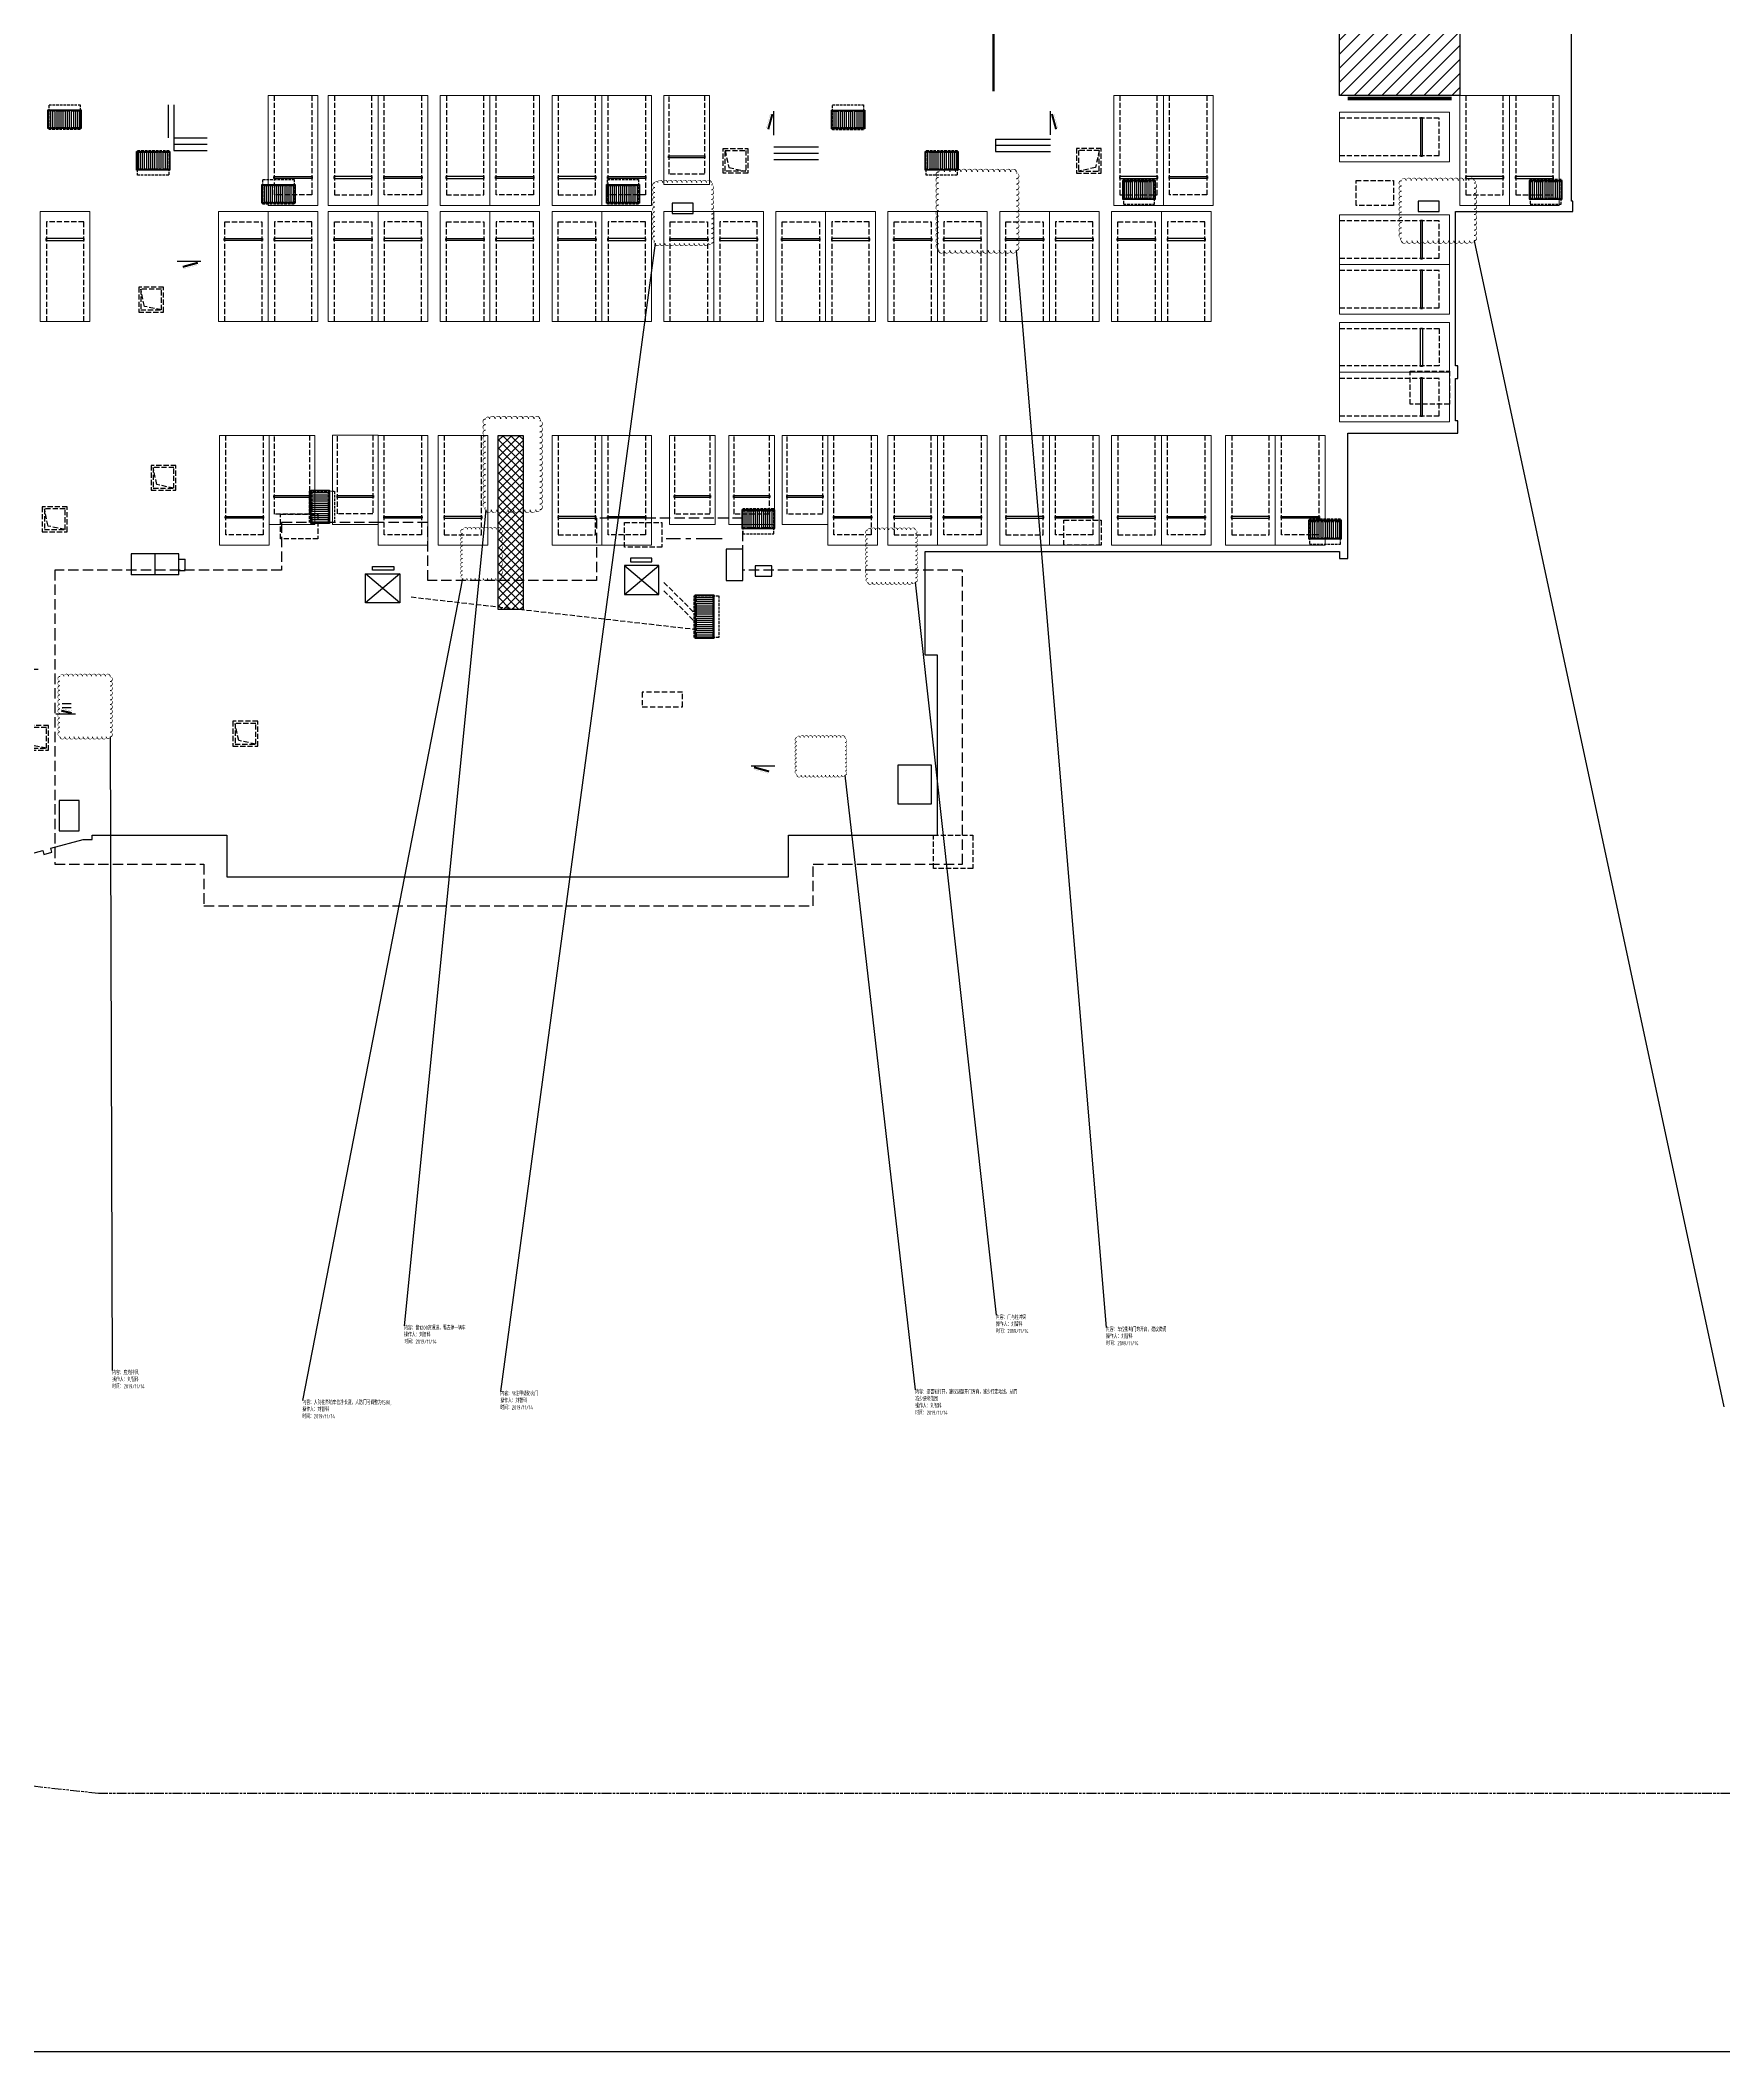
# Model space of a CAD drawing. Extents: x -675211 to 2300048, y 84675 to 2241458.
# Drawn here: x 942524 to 1023764, y 1295422 to 1392495 of the extents above; entities that cross this region are included whole.
import ezdxf

# ---------------------------------------------------------------- set-up
doc = ezdxf.new("R2010")
doc.units = 0
doc.header["$LTSCALE"] = 1000
doc.header["$MEASUREMENT"] = 0
for name, pattern in [('__DASH', [0.35, 0.25, -0.1]), ('_人防虚线', [0.35, 0.25, -0.1]), ('ACAD_ISO09W100', [45, 24, -3, 6, -3, 6, -3]), ('CENTER', [2, 1.25, -0.25, 0.25, -0.25]), ('DASH', [0.35, 0.25, -0.1]), ('HIDDEN', [0.375, 0.25, -0.125])]:
    doc.linetypes.add(name, pattern=pattern)
doc.layers.get('0').update_dxf_attribs({"linetype": 'CONTINUOUS'})
for name, color, linetype in [('666', 7, 'CONTINUOUS'), ('_1人防坑', 3, '_人防虚线'), ('_1人防门', 73, 'CONTINUOUS'), ('AD-AXIS-AXIS', 1, 'CENTER'), ('AE-ABOV', 154, 'HIDDEN'), ('AE-DICH-ARCH', 84, 'CONTINUOUS'), ('AE-DOOR-INSD', 61, 'CONTINUOUS'), ('AE-EQPM', 70, 'CONTINUOUS'), ('AE-EQPM-CARS', 66, 'CONTINUOUS'), ('AE-FLOR', 151, 'CONTINUOUS'), ('AE-HDWR', 8, 'CONTINUOUS'), ('AE-PATN-MATE', 8, 'CONTINUOUS'), ('AE-STAR', 51, 'CONTINUOUS'), ('AE-STRU', 150, 'CONTINUOUS'), ('C-XREF-EXT', 7, 'CONTINUOUS'), ('fault', 10, 'CONTINUOUS'), ('P-LIMT', 5, 'ACAD_ISO09W100'), ('verify', 50, 'CONTINUOUS'), ('WALL', 9, 'CONTINUOUS'), ('WINDOW', 4, 'CONTINUOUS'), ('XD-SIGN', 191, 'CONTINUOUS')]:
    doc.layers.add(name, color=color, linetype=linetype)
doc.styles.add('TH-STYLE3', font='tssdeng.shx', dxfattribs={"width": 0.7, "bigfont": 'tssdchn.shx'})

# ---------------------------------------------------------------- blocks, each defined once
blk = doc.blocks.new('A$C4F090147')
at = {"layer": 'P-LIMT', "ltscale": 0.02}
blk.add_lwpolyline([(0, 141544), (9637, 141544), (156984, 141543), (321695, 141543), (321694, 0), (156984, 1), (53028, 1), (48710, 473), (47897, 749), (44597, 1865), (40880, 4113), (37737, 7111), (35315, 10715), (33727, 14757), (699, 136300), (175, 138899)], close=True, dxfattribs=at)
blk = doc.blocks.new('-2f-wall')
at = {"layer": 'AD-AXIS-AXIS'}
blk.add_line((975424, 1368427), (972724, 1368427), dxfattribs=at)
at = {"layer": 'AE-ABOV'}
blk.add_lwpolyline([(973524, 1361027), (971574, 1361027), (971574, 1360327), (973524, 1360327)], close=True, dxfattribs=at)
at = {"layer": 'AE-DOOR-INSD', "linetype": 'DASH', "const_width": 100}
for points in [[(988574, 1421427), (988574, 1426427)], [(988523, 1405727), (988524, 1410727)], [(988524, 1390027), (988525, 1395027)], [(927426, 1381592), (932251, 1382903)], [(931240, 1370608), (937030, 1372182)]]:
    blk.add_lwpolyline(points, dxfattribs=at)
at = {"layer": 'AE-EQPM'}
for p, q in [((939304, 1442602), (939304, 1442427)), ((940294, 1442602), (939304, 1442602)), ((940294, 1442427), (940294, 1442602)), ((946424, 1442752), (946424, 1441352)), ((948074, 1442752), (946424, 1442752)), ((946424, 1442752), (948074, 1441352)), ((946424, 1441352), (948074, 1442752)), ((946754, 1443102), (946754, 1442927)), ((947744, 1443102), (946754, 1443102)), ((946754, 1442927), (947744, 1442927)), ((947744, 1442927), (947744, 1443102)), ((948074, 1441352), (948074, 1442752)), ((1007024, 1442752), (1007024, 1441352)), ((1008674, 1442752), (1007024, 1442752)), ((1007024, 1442752), (1008674, 1441352)), ((1007024, 1441352), (1008674, 1442752)), ((1007314, 1443102), (1007314, 1442927)), ((1008334, 1443102), (1007314, 1443102)), ((1007314, 1442927), (1008334, 1442927)), ((1008334, 1442927), (1008334, 1443102)), ((1008674, 1441352), (1008674, 1442752)), ((938974, 1442252), (938974, 1440852)), ((940624, 1442252), (938974, 1442252)), ((938974, 1442252), (940624, 1440852)), ((938974, 1440852), (940624, 1442252)), ((939304, 1442427), (940294, 1442427)), ((940624, 1440852), (940624, 1442252)), ((999574, 1440852), (999574, 1442152)), ((999574, 1442152), (1001224, 1442152)), ((1001224, 1442152), (999574, 1440852)), ((1001224, 1440852), (999574, 1442152)), ((999914, 1442327), (999914, 1442502)), ((999914, 1442502), (1000934, 1442502)), ((1000934, 1442327), (999914, 1442327)), ((1000934, 1442502), (1000934, 1442327)), ((1001224, 1442152), (1001224, 1440852)), ((938974, 1440852), (940624, 1440852)), ((946424, 1441352), (948074, 1441352)), ((1001224, 1440852), (999574, 1440852)), ((1007024, 1441352), (1008674, 1441352)), ((958564, 1366927), (958564, 1367102)), ((958564, 1367102), (959584, 1367102)), ((959584, 1366927), (958564, 1366927)), ((959584, 1367102), (959584, 1366927)), ((970724, 1367152), (970724, 1365752)), ((972374, 1367152), (970724, 1367152)), ((970724, 1367152), (972374, 1365752)), ((970724, 1365752), (972374, 1367152)), ((971014, 1367502), (971014, 1367327)), ((972034, 1367502), (971014, 1367502)), ((971014, 1367327), (972034, 1367327)), ((972034, 1367327), (972034, 1367502)), ((972374, 1365752), (972374, 1367152)), ((958224, 1365352), (958224, 1366752)), ((958224, 1366752), (959874, 1366752)), ((959874, 1366752), (958224, 1365352)), ((959874, 1365352), (958224, 1366752)), ((959874, 1366752), (959874, 1365352)), ((959874, 1365352), (958224, 1365352)), ((970724, 1365752), (972374, 1365752))]:
    blk.add_line(p, q, dxfattribs=at)
at = {"layer": 'AE-STAR'}
for p, q in [((1010264, 1440597), (1010264, 1441562)), ((1010324, 1440597), (1010324, 1441545)), ((997924, 1440397), (997924, 1441345)), ((997984, 1440397), (997984, 1441362)), ((1010264, 1440597), (1010324, 1440597)), ((997984, 1440397), (997924, 1440397))]:
    blk.add_line(p, q, dxfattribs=at)
at = {"layer": 'XD-SIGN', "linetype": 'DASH'}
blk.add_lwpolyline([(1006624, 1436627), (1007374, 1436627), (1007374, 1435928), (1006624, 1435927)], close=True, dxfattribs=at)
blk = doc.blocks.new('普通车位')
at = {"color": 9, "linetype": 'DASH'}
for p, q in [((-800, 5100), (-800, 300)), ((1000, 300), (1000, 5100)), ((-800, 300), (1000, 300))]:
    blk.add_line(p, q, dxfattribs=at)
at = {"color": 9}
for p, q in [((1025, 1192), (-825, 1192)), ((-825, 1192), (-825, 1100)), ((-825, 1100), (1025, 1100)), ((1025, 1100), (1025, 1192))]:
    blk.add_line(p, q, dxfattribs=at)
at = {"layer": 'AE-EQPM-CARS', "linetype": 'Continuous', "lineweight": 15}
for p, q in [((-1100, -200), (-1100, 5100)), ((-1100, 5100), (1300, 5100)), ((1300, 5100), (1300, -200)), ((1300, -200), (-1100, -200))]:
    blk.add_line(p, q, dxfattribs=at)
blk = doc.blocks.new('A$C23DC1FE4')
at = {"color": 9, "linetype": 'DASH'}
for p, q in [((250, 500), (250, 4300)), ((1950, 4300), (1950, 500)), ((1950, 500), (250, 500))]:
    blk.add_line(p, q, dxfattribs=at)
at = {"color": 9, "linetype": 'ByBlock', "ltscale": 1200}
for p, q in [((225, 1300), (225, 1392)), ((225, 1392), (1975, 1392)), ((1975, 1300), (225, 1300)), ((1975, 1392), (1975, 1300))]:
    blk.add_line(p, q, dxfattribs=at)
at = {"layer": 'AE-EQPM-CARS', "linetype": 'Continuous', "lineweight": 15}
for p, q in [((2200, 4300), (0, 4300)), ((0, 4300), (0, 0)), ((2200, 0), (2200, 4300)), ((0, 0), (2200, 0))]:
    blk.add_line(p, q, dxfattribs=at)
blk = doc.blocks.new('A$C178E22E3')
at = {"layer": '_1人防门'}
for points in [[(0, -1020), (0, 0)], [(0, 0), (2300, 0)], [(1152, -1020), (1152, 0)], [(2300, 0), (2300, -1020)], [(-300, -808), (-300, -253)], [(0, -253), (-300, -253)], [(0, -808), (-300, -808)], [(0, -1020), (2300, -1020)]]:
    blk.add_lwpolyline(points, dxfattribs=at)
blk = doc.blocks.new('tyjytj')
for p, q in [((1556222, 1436176, 0), (1556222, 1435026, 0)), ((1562722, 1436176, 0), (1562722, 1435026, 0)), ((1566472, 1411627), (1566872, 1411627)), ((1566872, 1411027), (1566472, 1411027)), ((1626672, 1404527), (1626672, 1402154)), ((1556072, 1389027), (1556072, 1387877)), ((1593872, 1387921, 0), (1593872, 1389071, 0)), ((1607222, 1387927), (1607222, 1389077)), ((1565072, 1381827), (1566222, 1381827)), ((1592772, 1357477), (1593922, 1357477))]:
    blk.add_line(p, q)
blk.add_lwpolyline([(1560353, 1355807), (1559393, 1355807), (1559393, 1354347), (1560353, 1354347)], close=True)
at = {"layer": '666'}
for p, q in [((1616822, 1435028), (1616822, 1436178)), ((1626672, 1404400), (1626672, 1400189))]:
    blk.add_line(p, q, dxfattribs=at)
for points in [[(1573922, 1437627), (1574422, 1437627), (1574422, 1436827), (1573922, 1436827)], [(1605622, 1437627), (1605122, 1437627), (1605122, 1436827), (1605622, 1436827)], [(1634522, 1437627), (1635022, 1437627), (1635022, 1436827), (1634522, 1436827)], [(1543072, 1436427), (1542572, 1436427), (1542572, 1435627), (1543072, 1435627)], [(1566422, 1420127), (1566922, 1420127), (1566922, 1419127), (1566422, 1419127)], [(1604223, 1420126), (1604723, 1420126), (1604723, 1419126), (1604223, 1419126)], [(1625322, 1403327), (1625322, 1402827), (1626122, 1402827), (1626122, 1403327)], [(1588972, 1384627), (1588972, 1384127), (1589972, 1384127), (1589972, 1384627)], [(1624972, 1384727), (1624972, 1384227), (1625972, 1384227), (1625972, 1384727)], [(1539905, 1381012), (1540036, 1380530), (1541001, 1380792), (1540870, 1381274)], [(1592972, 1367127), (1592972, 1366627), (1593772, 1366627), (1593772, 1367127)]]:
    blk.add_lwpolyline(points, close=True, dxfattribs=at)
at = {"layer": '_1人防坑'}
for points in [[(1553172, 1439027), (1553172, 1440227), (1551972, 1440227), (1551972, 1439027)], [(1553072, 1439127), (1553072, 1440127), (1552072, 1440127), (1552072, 1439127)], [(1613772, 1439021), (1613772, 1440221), (1612572, 1440221), (1612572, 1439021)], [(1613672, 1439121), (1613672, 1440121), (1612672, 1440121), (1612672, 1439121)], [(1554224, 1386077), (1554224, 1387277), (1553024, 1387277), (1553024, 1386077)], [(1609672, 1387277), (1608472, 1387277), (1608472, 1386077), (1609672, 1386077)], [(1554124, 1386177), (1554124, 1387177), (1553124, 1387177), (1553124, 1386177)], [(1609572, 1387177), (1608572, 1387177), (1608572, 1386177), (1609572, 1386177)], [(1564422, 1379377), (1564422, 1380577), (1563222, 1380577), (1563222, 1379377)], [(1564322, 1379477), (1564322, 1380477), (1563322, 1380477), (1563322, 1379477)], [(1565022, 1370777), (1565022, 1371977), (1563822, 1371977), (1563822, 1370777)], [(1564922, 1370877), (1564922, 1371877), (1563922, 1371877), (1563922, 1370877)], [(1559773, 1368777), (1559773, 1369977), (1558573, 1369977), (1558573, 1368777)], [(1559673, 1368877), (1559673, 1369877), (1558673, 1369877), (1558673, 1368877)], [(1558872, 1358227), (1558872, 1359427), (1557672, 1359427), (1557672, 1358227)], [(1558772, 1358327), (1558772, 1359327), (1557772, 1359327), (1557772, 1358327)], [(1568972, 1358427), (1568972, 1359627), (1567772, 1359627), (1567772, 1358427)], [(1568872, 1358527), (1568872, 1359527), (1567872, 1359527), (1567872, 1358527)]]:
    blk.add_lwpolyline(points, close=True, dxfattribs=at)
for points in [[(1553072, 1439127), (1552248, 1439301), (1552072, 1440127)], [(1613672, 1439121), (1612848, 1439295), (1612672, 1440121)], [(1554124, 1386177), (1553300, 1386351), (1553124, 1387177)], [(1609572, 1387177), (1609398, 1386354), (1608572, 1386177)], [(1564322, 1379477), (1563498, 1379651), (1563322, 1380477)], [(1564922, 1370877), (1564098, 1371051), (1563922, 1371877)], [(1559673, 1368877), (1558849, 1369051), (1558673, 1369877)], [(1558772, 1358327), (1557948, 1358501), (1557772, 1359327)], [(1568872, 1358527), (1568048, 1358701), (1567872, 1359527)]]:
    blk.add_lwpolyline(points, dxfattribs=at)
at = {"layer": '_1人防坑', "elevation": 0}
for points in [[(1591422, 1387277), (1592622, 1387277), (1592622, 1386077), (1591422, 1386077)], [(1591522, 1387177), (1592522, 1387177), (1592522, 1386177), (1591522, 1386177)]]:
    blk.add_lwpolyline(points, close=True, dxfattribs=at)
blk.add_lwpolyline([(1591522, 1387177), (1591696, 1386353), (1592522, 1386177)], dxfattribs=at)
at = {"layer": 'AE-ABOV'}
blk.add_lwpolyline([(1554702, 1372702), (1555095, 1371254), (1554323, 1371045), (1553930, 1372492)], close=True, dxfattribs=at)
at = {"layer": 'WALL'}
for p, q in [((1555173, 1372577), (1555173, 1371077)), ((1555873, 1372152), (1555873, 1371302)), ((1558372, 1362127, 0), (1556872, 1362127, 0)), ((1557947, 1362827, 0), (1557097, 1362827, 0)), ((1559972, 1360477, 0), (1559532, 1360477, 0)), ((1559972, 1360277, 0), (1559532, 1360277, 0)), ((1560172, 1359977, 0), (1559232, 1359977, 0))]:
    blk.add_line(p, q, dxfattribs=at)
at = {"layer": 'WINDOW', "linetype": 'DASH', "elevation": 0}
for points, const_width in [([(1555854, 1435875), (1556055, 1435142)], 5), ([(1555951, 1435901), (1556151, 1435168)], 100), ([(1562993, 1435901), (1562793, 1435168)], 100), ([(1563090, 1435875), (1562889, 1435142)], 5), ([(1616454, 1435877), (1616655, 1435144)], 5), ([(1616551, 1435903), (1616751, 1435170)], 100), ([(1593504, 1388222), (1593705, 1388955)], 5), ([(1593601, 1388196), (1593801, 1388929)], 100), ([(1557994, 1362440), (1557122, 1362239)], 100), ([(1557968, 1362536), (1557095, 1362335)], 5), ([(1559485, 1360140), (1559993, 1360026)], 100), ([(1559511, 1360236), (1560019, 1360123)], 5), ([(1593647, 1357206), (1592914, 1357407)], 100), ([(1593621, 1357110), (1592888, 1357310)], 5)]:
    blk.add_lwpolyline(points, dxfattribs=dict(at, const_width=const_width))
at = {"layer": 'WINDOW', "linetype": 'DASH'}
for points, const_width in [([(1555704, 1388726), (1555905, 1387993)], 5), ([(1555801, 1388753), (1556001, 1388020)], 100), ([(1607493, 1388202), (1607293, 1388935)], 100), ([(1607590, 1388228), (1607389, 1388961)], 5), ([(1565347, 1381556), (1566080, 1381757)], 100), ([(1565373, 1381460), (1566106, 1381660)], 5), ([(1555485, 1372199), (1555285, 1371327)], 100), ([(1555582, 1372173), (1555381, 1371301)], 5)]:
    blk.add_lwpolyline(points, dxfattribs=dict(at, const_width=const_width))
at = {"xscale": -1}
blk.add_blockref('A$C178E22E3', (1565166, 1367710), dxfattribs=at)
blk = doc.blocks.new('集水坑')
at = {"layer": 'AE-HDWR'}
h = blk.add_hatch(dxfattribs=at)
h.set_pattern_fill('饰面砖', color=256, scale=50)
h.set_pattern_definition([(90, (158493.69, -155186.86), (-100, 6e-15), [])])
h.paths.add_polyline_path([(1022958, 1204964), (1025058, 1204964), (1025058, 1204064), (1022958, 1204064)])
at = {"layer": 'AE-FLOR', "linetype": '__DASH', "ltscale": 0.5}
for p, q in [((1023008, 1204914), (1025008, 1204914)), ((1023008, 1204114), (1025008, 1204114))]:
    blk.add_line(p, q, dxfattribs=at)
at = {"layer": 'AE-FLOR'}
for points in [[(1022958, 1204964), (1025058, 1204964), (1025058, 1204064), (1022958, 1204064)], [(1022983, 1204939), (1025033, 1204939), (1025033, 1204089), (1022983, 1204089)]]:
    blk.add_lwpolyline(points, close=True, dxfattribs=at)
at = {"layer": 'AE-FLOR', "linetype": '__DASH', "ltscale": 0.5}
blk.add_lwpolyline([(1023008, 1205214), (1025008, 1205214), (1025008, 1204014), (1023008, 1204014)], close=True, dxfattribs=at)
blk = doc.blocks.new('地库集水井151212')
at = {"layer": 'AE-HDWR'}
h = blk.add_hatch(dxfattribs=at)
h.set_pattern_fill('饰面砖', color=256, scale=50, angle=-90)
h.set_pattern_definition([(9e-15, (229281.88, 2262261.46), (-2e-14, 100), [])])
h.paths.add_polyline_path([(993024, 1207338), (993024, 1205738), (992124, 1205738), (992124, 1207338)])
at = {"layer": 'AE-FLOR', "linetype": '__DASH', "ltscale": 0.5}
for p, q in [((992174, 1207288), (992174, 1205788)), ((992974, 1207288), (992974, 1205788))]:
    blk.add_line(p, q, dxfattribs=at)
at = {"layer": 'AE-FLOR', "linetype": '__DASH'}
blk.add_line((993024, 1207288), (993024, 1205788), dxfattribs=at)
at = {"layer": 'AE-FLOR', "linetype": '__DASH', "ltscale": 0.5}
blk.add_lwpolyline([(992074, 1207288), (993274, 1207288), (993274, 1205788), (992074, 1205788)], close=True, dxfattribs=at)
at = {"layer": 'AE-FLOR', "ltscale": 0.5}
for points in [[(993024, 1207338), (993024, 1205738), (992124, 1205738), (992124, 1207338)], [(993004, 1207318), (993004, 1205758), (992144, 1205758), (992144, 1207318)]]:
    blk.add_lwpolyline(points, close=True, dxfattribs=at)

msp = doc.modelspace()

# ---------------------------------------------------------------- hatches: boundary and pattern name
at = {"layer": 'AE-PATN-MATE'}
h = msp.add_hatch(dxfattribs=at)
h.set_pattern_fill('ANSI31', color=256, scale=300)
h.set_pattern_definition([(45, (0, 0), (-336.7596, 336.7596), [])])
h.paths.add_polyline_path([(1005224, 1395327), (1011024, 1395327), (1011024, 1389827), (1005224, 1389827)])
h = msp.add_hatch(dxfattribs=at)
h.set_pattern_fill('多孔材料', color=256, scale=100)
h.set_pattern_definition([(45, (247.52, 0), (-200.000203, 200.000203), []), (135, (247.52, 0), (-200.000203, -200.000203), [])])
h.paths.add_polyline_path([(964621, 1365027), (964621, 1367725), (964621, 1373427), (965821, 1373427), (965821, 1365027)])

# ---------------------------------------------------------------- linework, layer by layer
msp.add_lwpolyline([(935802, 1351537), (942652, 1353399), (942705, 1353206), (943091, 1353310), (943038, 1353503), (944599, 1353927), (945024, 1353927), (945024, 1354127), (951524, 1354127), (951524, 1352127), (978624, 1352127), (978624, 1354127), (985824, 1354127), (985824, 1362827), (985224, 1362827), (985224, 1367827), (1005224, 1367827), (1005224, 1367477), (1005624, 1367477), (1005624, 1373527), (1010924, 1373527), (1010924, 1374127), (1010824, 1374127), (1010824, 1376177), (1010924, 1376177), (1010924, 1376777), (1010824, 1376777), (1010824, 1384227), (1016474, 1384227), (1016474, 1384727), (1016424, 1384727), (1016424, 1410027)])
at = {"color": 5}
msp.add_lwpolyline([(976424, 1367927), (975624, 1367927), (975624, 1366427), (976424, 1366427)], close=True, dxfattribs=at)
at = {"elevation": 0}
msp.add_lwpolyline([(983924, 1357528), (985524, 1357528), (985524, 1355628), (983924, 1355628)], close=True, dxfattribs=at)
at = {"layer": 'AE-DICH-ARCH', "linetype": 'DASH', "flags": 128}
for points in [[(972624, 1366327), (974074, 1364877)], [(972624, 1365927), (974074, 1364477)], [(960424, 1365627), (974074, 1364077)]]:
    msp.add_lwpolyline(points, dxfattribs=at)
at = {"layer": 'AE-DOOR-INSD'}
for p, q in [((948974, 1387777), (950574, 1387777)), ((948974, 1387777), (948974, 1387177)), ((948974, 1387477), (950574, 1387477)), ((980074, 1387327), (977924, 1387327)), ((988624, 1387727), (991274, 1387727)), ((988624, 1387727), (988624, 1387127)), ((988624, 1387427), (991274, 1387427)), ((948974, 1387177), (950574, 1387177)), ((980074, 1387027), (977924, 1387027)), ((980074, 1386727), (977924, 1386727)), ((988624, 1387127), (991274, 1387127))]:
    msp.add_line(p, q, dxfattribs=at)
at = {"layer": 'AE-FLOR'}
for p, q in [((1005624, 1389827), (1010624, 1389827)), ((1005624, 1389627), (1010624, 1389627))]:
    msp.add_line(p, q, dxfattribs=at)
at = {"layer": 'AE-HDWR'}
for p, q in [((1005624, 1389727), (1010624, 1389727)), ((1005624, 1389677), (1010624, 1389677))]:
    msp.add_line(p, q, dxfattribs=at)
at = {"layer": 'AE-PATN-MATE'}
for points in [[(1005224, 1395327), (1011024, 1395327), (1011024, 1389827), (1005224, 1389827)], [(964621, 1365027), (964621, 1367725), (964621, 1373427), (965821, 1373427), (965821, 1365027)]]:
    msp.add_lwpolyline(points, close=True, dxfattribs=at)
at = {"layer": 'AE-STRU', "linetype": '__DASH', "ltscale": 2}
msp.add_lwpolyline([(950424, 1350727), (979824, 1350727), (979824, 1352727), (987024, 1352727), (987024, 1364027), (987024, 1364027), (987024, 1366927), (976424, 1366927), (976424, 1369427), (971424, 1369427), (971424, 1369427), (969374, 1369427), (969374, 1366427), (961224, 1366427), (961224, 1369227), (958874, 1369227), (958874, 1369227), (954174, 1369227), (954174, 1366927), (943224, 1366927), (943224, 1364027), (943224, 1364027), (943224, 1352727), (950424, 1352727)], close=True, dxfattribs=at)
at = {"layer": 'C-XREF-EXT'}
for p, q in [((948704, 1389377), (948704, 1387777)), ((948974, 1389377), (948974, 1387777))]:
    msp.add_line(p, q, dxfattribs=at)
msp.add_lwpolyline([(877625, 1467622), (1095425, 1467622), (1095425, 1295422), (877625, 1295422)], close=True, dxfattribs=at)
at = {"layer": 'C-XREF-EXT', "linetype": 'DASH'}
for points in [[(1006024, 1385727), (1007824, 1385727), (1007824, 1384527), (1006024, 1384527)], [(1008625, 1376527), (1010525, 1376527), (1010525, 1374927), (1008625, 1374927)], [(954126, 1369627), (955926, 1369627), (955926, 1368427), (954126, 1368427)], [(970724, 1369227), (972524, 1369227), (972524, 1368027), (970724, 1368027)], [(991924, 1369327), (993724, 1369327), (993724, 1368127), (991924, 1368127)], [(985625, 1354127), (987525, 1354127), (987525, 1352527), (985625, 1352527)]]:
    msp.add_lwpolyline(points, close=True, dxfattribs=at)
at = {"layer": 'fault'}
for p, q in [((945895, 1358879), (946000, 1328300)), ((981353, 1357031), (984750, 1327362))]:
    msp.add_line(p, q, dxfattribs=at)
for points in [[(943485, 1361796, 51.1, 1, 1), (943485, 1361573, 51.1, 1, 1), (943485, 1361351, 51.1, 1, 1), (943485, 1361128, 51.1, 1, 1), (943485, 1360906, 51.1, 1, 1), (943485, 1360683, 51.1, 1, 1), (943485, 1360460, 51.1, 1, 1), (943485, 1360238, 51.1, 1, 1), (943485, 1360015, 51.1, 1, 1), (943485, 1359793, 51.1, 1, 1), (943485, 1359570, 51.1, 1, 1), (943485, 1359348, 51.1, 1, 1), (943485, 1359125, 51.1, 1, 1), (943485, 1358902, 51.1, 1, 1), (943485, 1358879, 51.1, 1, 1), (943708, 1358879, 51.1, 1, 1), (943930, 1358879, 51.1, 1, 1), (944153, 1358879, 51.1, 1, 1), (944375, 1358879, 51.1, 1, 1), (944598, 1358879, 51.1, 1, 1), (944820, 1358879, 51.1, 1, 1), (945043, 1358879, 51.1, 1, 1), (945266, 1358879, 51.1, 1, 1), (945488, 1358879, 51.1, 1, 1), (945711, 1358879, 51.1, 1, 1), (945895, 1358879, 51.1, 1, 1), (945895, 1359101, 51.1, 1, 1), (945895, 1359324, 51.1, 1, 1), (945895, 1359547, 51.1, 1, 1), (945895, 1359769, 51.1, 1, 1), (945895, 1359992, 51.1, 1, 1), (945895, 1360214, 51.1, 1, 1), (945895, 1360437, 51.1, 1, 1), (945895, 1360659, 51.1, 1, 1), (945895, 1360882, 51.1, 1, 1), (945895, 1361105, 51.1, 1, 1), (945895, 1361327, 51.1, 1, 1), (945895, 1361550, 51.1, 1, 1), (945895, 1361772, 51.1, 1, 1), (945895, 1361796, 51.1, 1, 1), (945672, 1361796, 51.1, 1, 1), (945450, 1361796, 51.1, 1, 1), (945227, 1361796, 51.1, 1, 1), (945005, 1361796, 51.1, 1, 1), (944782, 1361796, 51.1, 1, 1), (944560, 1361796, 51.1, 1, 1), (944337, 1361796, 51.1, 1, 1), (944114, 1361796, 51.1, 1, 1), (943892, 1361796, 51.1, 1, 1), (943669, 1361796, 51.1, 1, 1)], [(979042, 1358839, 46.1, 1, 1), (979042, 1358644, 46.1, 1, 1), (979042, 1358448, 46.1, 1, 1), (979042, 1358253, 46.1, 1, 1), (979042, 1358057, 46.1, 1, 1), (979042, 1357861, 46.1, 1, 1), (979042, 1357666, 46.1, 1, 1), (979042, 1357470, 46.1, 1, 1), (979042, 1357274, 46.1, 1, 1), (979042, 1357079, 46.1, 1, 1), (979042, 1357031, 46.1, 1, 1), (979238, 1357031, 46.1, 1, 1), (979433, 1357031, 46.1, 1, 1), (979629, 1357031, 46.1, 1, 1), (979825, 1357031, 46.1, 1, 1), (980020, 1357031, 46.1, 1, 1), (980216, 1357031, 46.1, 1, 1), (980411, 1357031, 46.1, 1, 1), (980607, 1357031, 46.1, 1, 1), (980803, 1357031, 46.1, 1, 1), (980998, 1357031, 46.1, 1, 1), (981194, 1357031, 46.1, 1, 1), (981353, 1357031, 46.1, 1, 1), (981353, 1357226, 46.1, 1, 1), (981353, 1357422, 46.1, 1, 1), (981353, 1357617, 46.1, 1, 1), (981353, 1357813, 46.1, 1, 1), (981353, 1358009, 46.1, 1, 1), (981353, 1358204, 46.1, 1, 1), (981353, 1358400, 46.1, 1, 1), (981353, 1358596, 46.1, 1, 1), (981353, 1358791, 46.1, 1, 1), (981353, 1358839, 46.1, 1, 1), (981157, 1358839, 46.1, 1, 1), (980961, 1358839, 46.1, 1, 1), (980766, 1358839, 46.1, 1, 1), (980570, 1358839, 46.1, 1, 1), (980375, 1358839, 46.1, 1, 1), (980179, 1358839, 46.1, 1, 1), (979983, 1358839, 46.1, 1, 1), (979788, 1358839, 46.1, 1, 1), (979592, 1358839, 46.1, 1, 1), (979396, 1358839, 46.1, 1, 1), (979201, 1358839, 46.1, 1, 1)]]:
    msp.add_lwpolyline(points, format="xyseb", close=True, dxfattribs=at)
at = {"layer": 'verify'}
for p, q in [((972194, 1382697), (964732, 1327282)), ((989622, 1382350), (993956, 1330381)), ((1011716, 1382821), (1023761, 1326541)), ((964019, 1369836), (960088, 1330461)), ((962907, 1366523), (955178, 1326857)), ((984750, 1366343), (988648, 1330967))]:
    msp.add_line(p, q, dxfattribs=at)
for points in [[(985877, 1386141, 58.6, 1, 1), (985877, 1385874, 58.6, 1, 1), (985877, 1385608, 58.6, 1, 1), (985877, 1385342, 58.6, 1, 1), (985877, 1385075, 58.6, 1, 1), (985877, 1384809, 58.6, 1, 1), (985877, 1384542, 58.6, 1, 1), (985877, 1384276, 58.6, 1, 1), (985877, 1384009, 58.6, 1, 1), (985877, 1383743, 58.6, 1, 1), (985877, 1383476, 58.6, 1, 1), (985877, 1383210, 58.6, 1, 1), (985877, 1382943, 58.6, 1, 1), (985877, 1382677, 58.6, 1, 1), (985877, 1382411, 58.6, 1, 1), (985877, 1382350, 58.6, 1, 1), (986143, 1382350, 58.6, 1, 1), (986409, 1382350, 58.6, 1, 1), (986676, 1382350, 58.6, 1, 1), (986942, 1382350, 58.6, 1, 1), (987209, 1382350, 58.6, 1, 1), (987475, 1382350, 58.6, 1, 1), (987742, 1382350, 58.6, 1, 1), (988008, 1382350, 58.6, 1, 1), (988275, 1382350, 58.6, 1, 1), (988541, 1382350, 58.6, 1, 1), (988808, 1382350, 58.6, 1, 1), (989074, 1382350, 58.6, 1, 1), (989341, 1382350, 58.6, 1, 1), (989607, 1382350, 58.6, 1, 1), (989622, 1382350, 58.6, 1, 1), (989622, 1382616, 58.6, 1, 1), (989622, 1382883, 58.6, 1, 1), (989622, 1383149, 58.6, 1, 1), (989622, 1383416, 58.6, 1, 1), (989622, 1383682, 58.6, 1, 1), (989622, 1383949, 58.6, 1, 1), (989622, 1384215, 58.6, 1, 1), (989622, 1384482, 58.6, 1, 1), (989622, 1384748, 58.6, 1, 1), (989622, 1385015, 58.6, 1, 1), (989622, 1385281, 58.6, 1, 1), (989622, 1385547, 58.6, 1, 1), (989622, 1385814, 58.6, 1, 1), (989622, 1386080, 58.6, 1, 1), (989622, 1386141, 58.6, 1, 1), (989356, 1386141, 58.6, 1, 1), (989089, 1386141, 58.6, 1, 1), (988823, 1386141, 58.6, 1, 1), (988556, 1386141, 58.6, 1, 1), (988290, 1386141, 58.6, 1, 1), (988023, 1386141, 58.6, 1, 1), (987757, 1386141, 58.6, 1, 1), (987490, 1386141, 58.6, 1, 1), (987224, 1386141, 58.6, 1, 1), (986957, 1386141, 58.6, 1, 1), (986691, 1386141, 58.6, 1, 1), (986425, 1386141, 58.6, 1, 1), (986158, 1386141, 58.6, 1, 1), (985892, 1386141, 58.6, 1, 1)], [(972194, 1385623, 52.2, 1, 1), (972194, 1385389, 52.2, 1, 1), (972194, 1385154, 52.2, 1, 1), (972194, 1384919, 52.2, 1, 1), (972194, 1384685, 52.2, 1, 1), (972194, 1384450, 52.2, 1, 1), (972194, 1384215, 52.2, 1, 1), (972194, 1383981, 52.2, 1, 1), (972194, 1383746, 52.2, 1, 1), (972194, 1383511, 52.2, 1, 1), (972194, 1383277, 52.2, 1, 1), (972194, 1383042, 52.2, 1, 1), (972194, 1382807, 52.2, 1, 1), (972194, 1382697, 52.2, 1, 1), (972429, 1382697, 52.2, 1, 1), (972663, 1382697, 52.2, 1, 1), (972898, 1382697, 52.2, 1, 1), (973133, 1382697, 52.2, 1, 1), (973367, 1382697, 52.2, 1, 1), (973602, 1382697, 52.2, 1, 1), (973837, 1382697, 52.2, 1, 1), (974071, 1382697, 52.2, 1, 1), (974306, 1382697, 52.2, 1, 1), (974541, 1382697, 52.2, 1, 1), (974775, 1382697, 52.2, 1, 1), (974906, 1382697, 52.2, 1, 1), (974906, 1382932, 52.2, 1, 1), (974906, 1383167, 52.2, 1, 1), (974906, 1383402, 52.2, 1, 1), (974906, 1383636, 52.2, 1, 1), (974906, 1383871, 52.2, 1, 1), (974906, 1384106, 52.2, 1, 1), (974906, 1384340, 52.2, 1, 1), (974906, 1384575, 52.2, 1, 1), (974906, 1384810, 52.2, 1, 1), (974906, 1385044, 52.2, 1, 1), (974906, 1385279, 52.2, 1, 1), (974906, 1385514, 52.2, 1, 1), (974906, 1385623, 52.2, 1, 1), (974671, 1385623, 52.2, 1, 1), (974437, 1385623, 52.2, 1, 1), (974202, 1385623, 52.2, 1, 1), (973967, 1385623, 52.2, 1, 1), (973733, 1385623, 52.2, 1, 1), (973498, 1385623, 52.2, 1, 1), (973263, 1385623, 52.2, 1, 1), (973029, 1385623, 52.2, 1, 1), (972794, 1385623, 52.2, 1, 1), (972559, 1385623, 52.2, 1, 1), (972325, 1385623, 52.2, 1, 1)], [(1008216, 1385717, 55, 1, 1), (1008216, 1385464, 55, 1, 1), (1008216, 1385212, 55, 1, 1), (1008216, 1384960, 55, 1, 1), (1008216, 1384707, 55, 1, 1), (1008216, 1384455, 55, 1, 1), (1008216, 1384203, 55, 1, 1), (1008216, 1383950, 55, 1, 1), (1008216, 1383698, 55, 1, 1), (1008216, 1383445, 55, 1, 1), (1008216, 1383193, 55, 1, 1), (1008216, 1382941, 55, 1, 1), (1008216, 1382821, 55, 1, 1), (1008468, 1382821, 55, 1, 1), (1008720, 1382821, 55, 1, 1), (1008973, 1382821, 55, 1, 1), (1009225, 1382821, 55, 1, 1), (1009477, 1382821, 55, 1, 1), (1009730, 1382821, 55, 1, 1), (1009982, 1382821, 55, 1, 1), (1010235, 1382821, 55, 1, 1), (1010487, 1382821, 55, 1, 1), (1010739, 1382821, 55, 1, 1), (1010992, 1382821, 55, 1, 1), (1011244, 1382821, 55, 1, 1), (1011496, 1382821, 55, 1, 1), (1011716, 1382821, 55, 1, 1), (1011716, 1383074, 55, 1, 1), (1011716, 1383326, 55, 1, 1), (1011716, 1383578, 55, 1, 1), (1011716, 1383831, 55, 1, 1), (1011716, 1384083, 55, 1, 1), (1011716, 1384336, 55, 1, 1), (1011716, 1384588, 55, 1, 1), (1011716, 1384840, 55, 1, 1), (1011716, 1385093, 55, 1, 1), (1011716, 1385345, 55, 1, 1), (1011716, 1385597, 55, 1, 1), (1011716, 1385717, 55, 1, 1), (1011463, 1385717, 55, 1, 1), (1011211, 1385717, 55, 1, 1), (1010959, 1385717, 55, 1, 1), (1010706, 1385717, 55, 1, 1), (1010454, 1385717, 55, 1, 1), (1010202, 1385717, 55, 1, 1), (1009949, 1385717, 55, 1, 1), (1009697, 1385717, 55, 1, 1), (1009445, 1385717, 55, 1, 1), (1009192, 1385717, 55, 1, 1), (1008940, 1385717, 55, 1, 1), (1008687, 1385717, 55, 1, 1), (1008435, 1385717, 55, 1, 1)], [(964019, 1374216, 57.5, 1, 1), (964019, 1373948, 57.5, 1, 1), (964019, 1373680, 57.5, 1, 1), (964019, 1373412, 57.5, 1, 1), (964019, 1373143, 57.5, 1, 1), (964019, 1372875, 57.5, 1, 1), (964019, 1372607, 57.5, 1, 1), (964019, 1372339, 57.5, 1, 1), (964019, 1372071, 57.5, 1, 1), (964019, 1371802, 57.5, 1, 1), (964019, 1371534, 57.5, 1, 1), (964019, 1371266, 57.5, 1, 1), (964019, 1370998, 57.5, 1, 1), (964019, 1370730, 57.5, 1, 1), (964019, 1370461, 57.5, 1, 1), (964019, 1370193, 57.5, 1, 1), (964019, 1369925, 57.5, 1, 1), (964019, 1369836, 57.5, 1, 1), (964288, 1369836, 57.5, 1, 1), (964556, 1369836, 57.5, 1, 1), (964824, 1369836, 57.5, 1, 1), (965092, 1369836, 57.5, 1, 1), (965360, 1369836, 57.5, 1, 1), (965629, 1369836, 57.5, 1, 1), (965897, 1369836, 57.5, 1, 1), (966165, 1369836, 57.5, 1, 1), (966433, 1369836, 57.5, 1, 1), (966624, 1369836, 57.5, 1, 1), (966624, 1370104, 57.5, 1, 1), (966624, 1370373, 57.5, 1, 1), (966624, 1370641, 57.5, 1, 1), (966624, 1370909, 57.5, 1, 1), (966624, 1371177, 57.5, 1, 1), (966624, 1371445, 57.5, 1, 1), (966624, 1371714, 57.5, 1, 1), (966624, 1371982, 57.5, 1, 1), (966624, 1372250, 57.5, 1, 1), (966624, 1372518, 57.5, 1, 1), (966624, 1372786, 57.5, 1, 1), (966624, 1373055, 57.5, 1, 1), (966624, 1373323, 57.5, 1, 1), (966624, 1373591, 57.5, 1, 1), (966624, 1373859, 57.5, 1, 1), (966624, 1374127, 57.5, 1, 1), (966624, 1374216, 57.5, 1, 1), (966356, 1374216, 57.5, 1, 1), (966087, 1374216, 57.5, 1, 1), (965819, 1374216, 57.5, 1, 1), (965551, 1374216, 57.5, 1, 1), (965283, 1374216, 57.5, 1, 1), (965015, 1374216, 57.5, 1, 1), (964746, 1374216, 57.5, 1, 1), (964478, 1374216, 57.5, 1, 1), (964210, 1374216, 57.5, 1, 1)], [(962907, 1368887, 46.5, 1, 1), (962907, 1368688, 46.5, 1, 1), (962907, 1368488, 46.5, 1, 1), (962907, 1368289, 46.5, 1, 1), (962907, 1368089, 46.5, 1, 1), (962907, 1367890, 46.5, 1, 1), (962907, 1367691, 46.5, 1, 1), (962907, 1367491, 46.5, 1, 1), (962907, 1367292, 46.5, 1, 1), (962907, 1367093, 46.5, 1, 1), (962907, 1366893, 46.5, 1, 1), (962907, 1366694, 46.5, 1, 1), (962907, 1366523, 46.5, 1, 1), (963107, 1366523, 46.5, 1, 1), (963306, 1366523, 46.5, 1, 1), (963506, 1366523, 46.5, 1, 1), (963705, 1366523, 46.5, 1, 1), (963904, 1366523, 46.5, 1, 1), (964104, 1366523, 46.5, 1, 1), (964303, 1366523, 46.5, 1, 1), (964502, 1366523, 46.5, 1, 1), (964702, 1366523, 46.5, 1, 1), (964739, 1366523, 46.5, 1, 1), (964739, 1366722, 46.5, 1, 1), (964739, 1366921, 46.5, 1, 1), (964739, 1367121, 46.5, 1, 1), (964739, 1367320, 46.5, 1, 1), (964739, 1367520, 46.5, 1, 1), (964739, 1367719, 46.5, 1, 1), (964739, 1367918, 46.5, 1, 1), (964739, 1368118, 46.5, 1, 1), (964739, 1368317, 46.5, 1, 1), (964739, 1368516, 46.5, 1, 1), (964739, 1368716, 46.5, 1, 1), (964739, 1368887, 46.5, 1, 1), (964539, 1368887, 46.5, 1, 1), (964340, 1368887, 46.5, 1, 1), (964141, 1368887, 46.5, 1, 1), (963941, 1368887, 46.5, 1, 1), (963742, 1368887, 46.5, 1, 1), (963543, 1368887, 46.5, 1, 1), (963343, 1368887, 46.5, 1, 1), (963144, 1368887, 46.5, 1, 1), (962944, 1368887, 46.5, 1, 1)], [(982458, 1368856, 49, 1, 1), (982458, 1368644, 49, 1, 1), (982458, 1368431, 49, 1, 1), (982458, 1368219, 49, 1, 1), (982458, 1368006, 49, 1, 1), (982458, 1367793, 49, 1, 1), (982458, 1367581, 49, 1, 1), (982458, 1367368, 49, 1, 1), (982458, 1367156, 49, 1, 1), (982458, 1366943, 49, 1, 1), (982458, 1366730, 49, 1, 1), (982458, 1366518, 49, 1, 1), (982458, 1366343, 49, 1, 1), (982671, 1366343, 49, 1, 1), (982883, 1366343, 49, 1, 1), (983096, 1366343, 49, 1, 1), (983308, 1366343, 49, 1, 1), (983521, 1366343, 49, 1, 1), (983734, 1366343, 49, 1, 1), (983946, 1366343, 49, 1, 1), (984159, 1366343, 49, 1, 1), (984371, 1366343, 49, 1, 1), (984584, 1366343, 49, 1, 1), (984750, 1366343, 49, 1, 1), (984750, 1366555, 49, 1, 1), (984750, 1366768, 49, 1, 1), (984750, 1366981, 49, 1, 1), (984750, 1367193, 49, 1, 1), (984750, 1367406, 49, 1, 1), (984750, 1367618, 49, 1, 1), (984750, 1367831, 49, 1, 1), (984750, 1368044, 49, 1, 1), (984750, 1368256, 49, 1, 1), (984750, 1368469, 49, 1, 1), (984750, 1368681, 49, 1, 1), (984750, 1368856, 49, 1, 1), (984537, 1368856, 49, 1, 1), (984325, 1368856, 49, 1, 1), (984112, 1368856, 49, 1, 1), (983899, 1368856, 49, 1, 1), (983687, 1368856, 49, 1, 1), (983474, 1368856, 49, 1, 1), (983262, 1368856, 49, 1, 1), (983049, 1368856, 49, 1, 1), (982837, 1368856, 49, 1, 1), (982624, 1368856, 49, 1, 1)]]:
    msp.add_lwpolyline(points, format="xyseb", close=True, dxfattribs=at)

# ---------------------------------------------------------------- block references
for name, p in [('-2f-wall', (0, 0)), ('tyjytj', (-615948, 0)), ('A$C23DC1FE4', (972624, 1385527)), ('A$C23DC1FE4', (953574, 1369127, 0)), ('A$C23DC1FE4', (956624, 1369133, 0)), ('A$C23DC1FE4', (972892, 1369127)), ('A$C23DC1FE4', (975756, 1369127)), ('A$C23DC1FE4', (978324, 1369127, 0))]:
    msp.add_blockref(name, p)
at = {"layer": 'AE-DOOR-INSD', "rotation": 270}
msp.add_blockref('地库集水井151212', (-258564, 2379251, 0), dxfattribs=at)
at = {"layer": 'AE-EQPM-CARS', "linetype": 'Continuous', "lineweight": 15, "extrusion": (-3.34151e-07, -2.5814e-20, -1), "zscale": -1}
for p in [(-954824, 1384727, 0), (-960124, 1384727, 0), (-965524, 1384727, 0), (-970924, 1384727, 0), (-998024, 1384727, 0), (-952474, 1368327, 0), (-960124, 1368327, 0), (-970924, 1368327, 0), (-981824, 1368327, 0), (-987124, 1368327, 0), (-992524, 1368327, 0), (-997924, 1368327, 0), (-1003424, 1368327, 0)]:
    msp.add_blockref('普通车位', p, dxfattribs=at)
at = {"layer": 'AE-EQPM-CARS', "linetype": 'Continuous', "lineweight": 15, "extrusion": (3.34151e-07, -2.5814e-20, -1), "xscale": -1, "zscale": -1}
for p in [(-957524, 1384727, 0), (-962924, 1384727, 0), (-968324, 1384727, 0), (-995424, 1384727, 0), (-962824, 1368327, 0), (-968324, 1368327, 0), (-984524, 1368327, 0), (-989924, 1368327, 0), (-995324, 1368327, 0), (-1000824, 1368327, 0)]:
    msp.add_blockref('普通车位', p, dxfattribs=at)
at = {"layer": 'AE-EQPM-CARS', "linetype": 'Continuous', "lineweight": 15, "extrusion": (3.34151e-07, -2.58959e-20, -1), "xscale": -1, "zscale": -1}
for p in [(-1012124, 1384727, 0), (-1014524, 1384727, 0)]:
    msp.add_blockref('普通车位', p, dxfattribs=at)
at = {"layer": 'AE-EQPM-CARS', "linetype": 'Continuous', "lineweight": 15, "extrusion": (2.59404e-20, 3.34151e-07, -1), "xscale": -1, "zscale": -1, "rotation": 270}
msp.add_blockref('普通车位', (-1010324, 1387727, 0), dxfattribs=at)
at = {"layer": 'AE-EQPM-CARS', "linetype": 'Continuous', "lineweight": 15, "extrusion": (-3.34151e-07, 2.5814e-20, -1), "xscale": -1.000000000000023, "zscale": -1.000000000000023, "rotation": 180}
for p in [(-943824, 1384027, 0), (-954824, 1384027, 0), (-960124, 1384027, 0), (-965524, 1384027, 0), (-970924, 1384027, 0), (-976324, 1384027, 0), (-981724, 1384027, 0), (-987124, 1384027, 0), (-992524, 1384027, 0), (-997924, 1384027, 0)]:
    msp.add_blockref('普通车位', p, dxfattribs=at)
at = {"layer": 'AE-EQPM-CARS', "linetype": 'Continuous', "lineweight": 15, "extrusion": (3.34151e-07, 2.5814e-20, -1), "zscale": -1, "rotation": 180}
for p in [(-952224, 1384027, 0), (-957524, 1384027, 0), (-962924, 1384027, 0), (-968324, 1384027, 0), (-973724, 1384027, 0), (-979124, 1384027, 0), (-984524, 1384027, 0), (-989924, 1384027, 0), (-995324, 1384027, 0)]:
    msp.add_blockref('普通车位', p, dxfattribs=at)
at = {"layer": 'AE-EQPM-CARS', "linetype": 'Continuous', "lineweight": 15, "extrusion": (2.58345e-20, 3.34151e-07, -1), "xscale": -1, "zscale": -1, "rotation": 270}
for p in [(-1010324, 1382777, 0), (-1010324, 1380377, 0), (-1010324, 1375177, 0)]:
    msp.add_blockref('普通车位', p, dxfattribs=at)
at = {"layer": 'AE-EQPM-CARS', "linetype": 'Continuous', "lineweight": 15, "extrusion": (2.57816e-20, -3.34151e-07, -1), "zscale": -1, "rotation": 270}
msp.add_blockref('普通车位', (-1010324, 1377777, 0), dxfattribs=at)
at = {"layer": 'C-XREF-EXT'}
for name, p in [('A$C4F090147', (892309, 1307885)), ('地库集水井151212', (-36549, 163440))]:
    msp.add_blockref(name, p, dxfattribs=at)
for name, p, rotation in [('地库集水井151212', (2150236, 396111), 90), ('地库集水井151212', (2188047, 396103), 90), ('地库集水井151212', (-220514, 2379251), 270), ('地库集水井151212', (2160561, 392503), 90), ('地库集水井151212', (2177186, 392503), 90), ('集水坑', (-229940, 2388686), 270)]:
    msp.add_blockref(name, p, dxfattribs=dict(at, rotation=rotation))
at = {"layer": 'C-XREF-EXT', "xscale": -1, "rotation": 90}
for p in [(2202085, 2377851), (2221711, 2377851), (2183711, 2361951), (2211061, 2361451)]:
    msp.add_blockref('地库集水井151212', p, dxfattribs=at)

# ---------------------------------------------------------------- texts
at = {"layer": 'fault', "char_height": 200, "width": 5000, "attachment_point": 1, "style": 'TH-STYLE3'}
for s, insert in [('内容：应为排风^M^J操作人：刘智科^M^J时间：2019/11/14', (946000, 1328300)), ('内容：是否能打开，建议调整开门方向，减少行走动线，从而减少装修范围^M^J操作人：刘智科^M^J时间：2019/11/14', (984750, 1327362))]:
    msp.add_mtext(s, dxfattribs=dict(at, insert=insert))
at = {"layer": 'verify', "char_height": 200, "width": 5000, "attachment_point": 1, "style": 'TH-STYLE3'}
for s, insert in [('内容：门与柱冲突^M^J操作人：刘智科^M^J时间：2019/11/14', (988648, 1330967)), ('内容：留1200宽通道，需去掉一辆车^M^J操作人：刘智科^M^J时间：2019/11/14', (960088, 1330461)), ('内容：车位影响门的开启，建议微调^M^J操作人：刘智科^M^J时间：2019/11/14', (993956, 1330381)), ('内容：标注甲级防火门^M^J操作人：刘智科^M^J时间：2019/11/14', (964732, 1327282)), ('内容：人防柱影响车位净长度，人防门可调整为1500,^M^J操作人：刘智科^M^J时间：2019/11/14', (955178, 1326857))]:
    msp.add_mtext(s, dxfattribs=dict(at, insert=insert))

doc.saveas('drawing.dxf')
